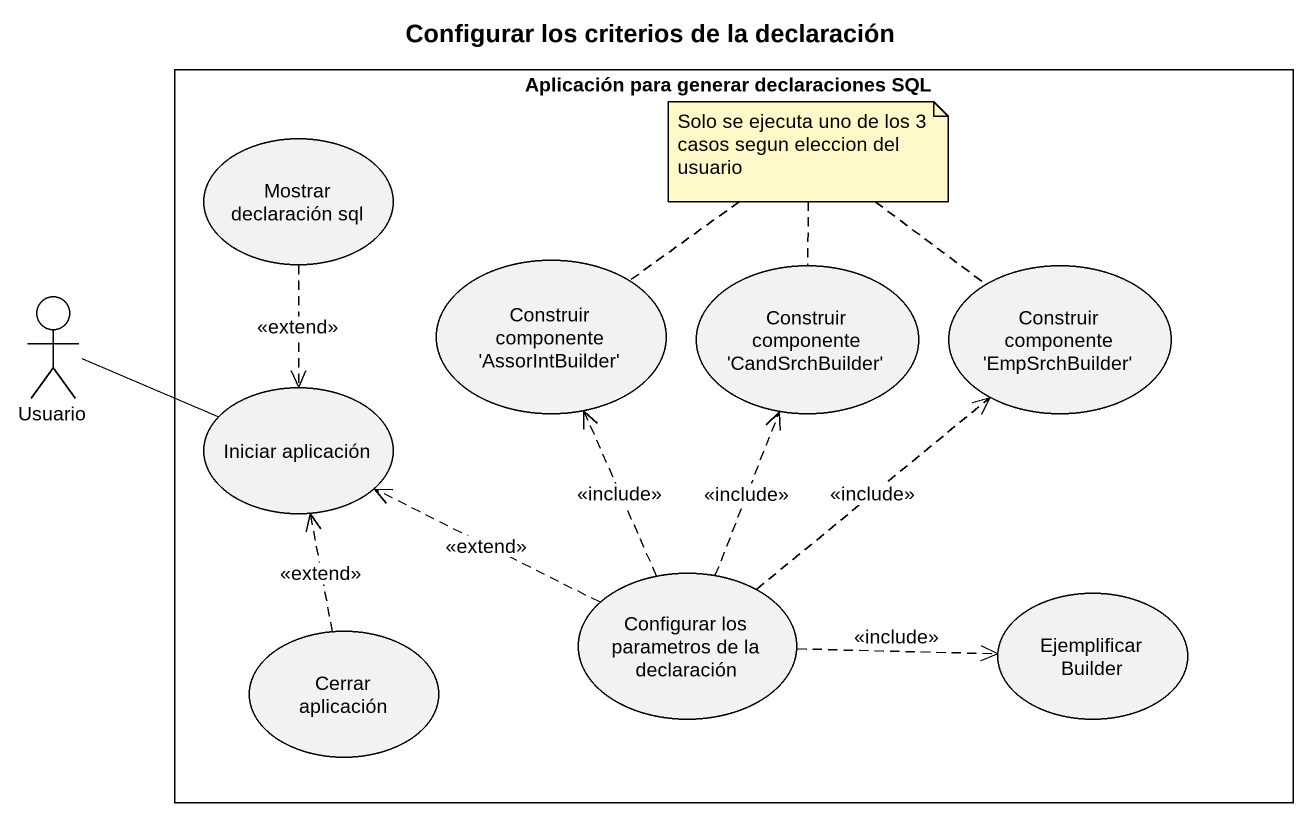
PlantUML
@startuml
title Configurar los criterios de la declaración
rectangle "Aplicación para generar declaraciones SQL" as Aplicación_para_generar {
  usecase "Mostrar declaración sql" as Mostrar_declaración_sql
  usecase "Construir componente 'AssorIntBuilder'" as Construir_componente
  usecase "Construir componente 'CandSrchBuilder'" as Construir_componente_2
  usecase "Construir componente 'EmpSrchBuilder'" as Construir_componente_3
  usecase "Iniciar aplicación" as Iniciar_aplicación
  usecase "Configurar los parametros de la declaración" as Configurar_los_parametros
  usecase "Ejemplificar Builder" as Ejemplificar_Builder
  usecase "Cerrar aplicación" as Cerrar_aplicación
}
actor Usuario
Mostrar_declaración_sql ..> Iniciar_aplicación : <<extend>>
Usuario -right- Iniciar_aplicación
Configurar_los_parametros .up.> Construir_componente : <<include>>
Configurar_los_parametros .up.> Construir_componente_2 : <<include>>
Configurar_los_parametros .up.> Construir_componente_3 : <<include>>
Configurar_los_parametros .left.> Iniciar_aplicación : <<extend>>
Configurar_los_parametros .right.> Ejemplificar_Builder : <<include>>
Cerrar_aplicación .up.> Iniciar_aplicación : <<extend>>
note as N1
  Solo se ejecuta uno de los 3 casos segun eleccion del usuario
end note
N1 .. Construir_componente
N1 .. Construir_componente_3
N1 .. Construir_componente_2
@enduml
